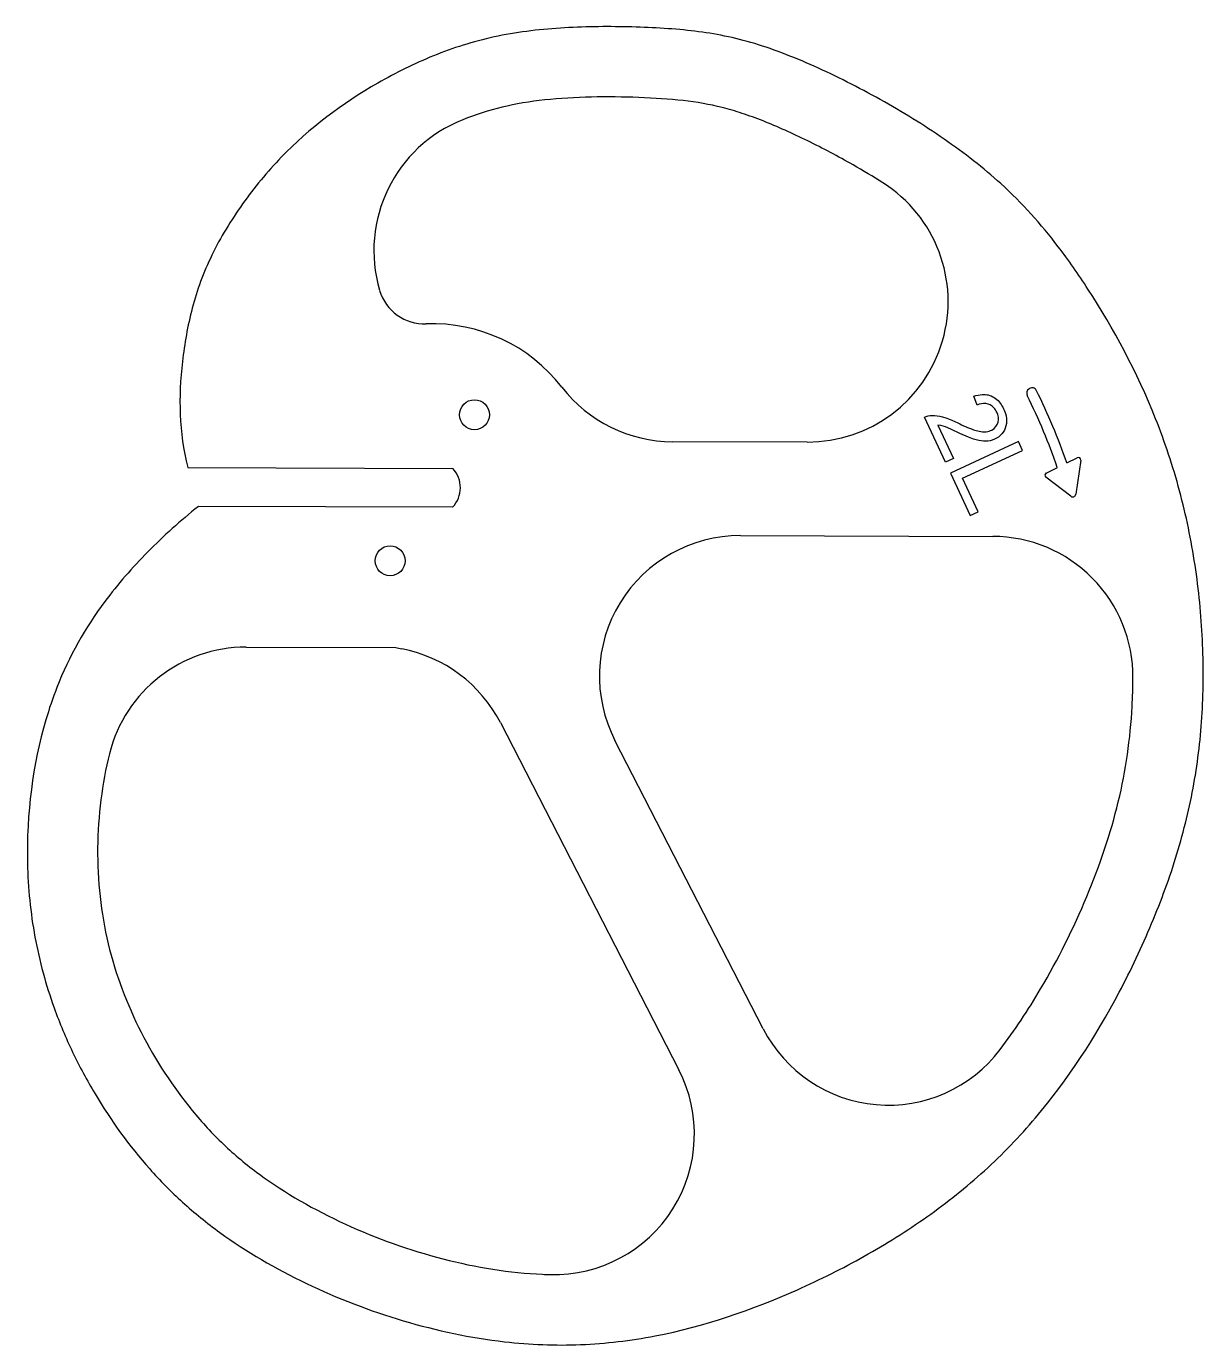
# Model space of a CAD drawing. Header units: millimetres. Extents: x -1059 to -807, y -954 to -673.
import ezdxf

# ---------------------------------------------------------------- set-up
doc = ezdxf.new("R2010")
doc.units = ezdxf.units.MM
doc.header["$MEASUREMENT"] = 0

msp = doc.modelspace()

# ---------------------------------------------------------------- linework, layer by layer
for p, q in [((-844.61, -750.25), (-844.46, -750.15)), ((-891.95, -761.57), (-920.68, -761.48)), ((-836.53, -766), (-834.3, -764.9)), ((-833.55, -765.43), (-834.62, -772.71)), ((-1024.14, -767), (-967.6, -767.18)), ((-840.9, -768.17), (-838.54, -767)), ((-835.65, -773.13), (-840.99, -769.06)), ((-967.63, -775.48), (-1021.89, -775.3)), ((-906.19, -781.53), (-852.3, -781.7)), ((-1011.66, -805.34), (-979.72, -805.44)), ((-957.41, -821.45), (-919.32, -895.53)), ((-901.32, -886.8), (-932.97, -825.25))]:
    msp.add_line(p, q)
msp.add_lwpolyline([(-856.35, -751.79, -0.072873), (-854.55, -751.41, -0.068322), (-853.32, -751.51, -0.163829), (-850.96, -752.99, -0.054664), (-850.19, -754.12, -0.047043), (-849.62, -755.47, -0.10809), (-849.41, -757.61, -0.237851), (-851.54, -760.76, -0.190201), (-855.27, -761.24, -0.028688), (-856.41, -760.93), (-857.51, -760.52), (-859.39, -759.71), (-861.28, -758.78), (-862.39, -758.3), (-863.39, -758), (-864.03, -757.94), (-860.74, -765.06), (-862.45, -765.85), (-866.89, -756.25, -0.115786), (-865.3, -755.87, -0.075685), (-863.08, -756.17), (-862.13, -756.48), (-861.03, -756.92), (-859.8, -757.48, 0.028932), (-856.43, -758.93, 0.030452), (-855.25, -759.26, 0.072912), (-853.71, -759.36, 0.106236), (-852.49, -758.99, 0.404996), (-851.46, -755.2, 0.078734), (-852.1, -754.23, 0.344499), (-855.69, -753.71)], format="xyb", close=True)
msp.add_lwpolyline([(-845.97, -763.38), (-846.85, -761.45), (-861.38, -768.17), (-857.18, -777.24), (-855.47, -776.45), (-858.77, -769.3)], close=True)
at = {"linetype": 'ByBlock'}
for centre in [(-962.95, -755.73), (-980.95, -786.9)]:
    msp.add_circle(centre, 3.2, dxfattribs=at)
for centre, radius, start, end in [((-954.42, -720.68), 30, 111.6012, 196.4524), ((-891.85, -731.57), 30, -90.1856, 57.6678), ((-973.6, -726.35), 10, 196.4524, 272.1081), ((-971.95, -771.31), 35, 37.7942, 92.1081), ((-920.58, -731.48), 30, 217.7942, 269.8144), ((-843.99, -751.15), 1.1, 124.495, 206.473), ((-843.91, -750.95), 0.971, 26.5376, 124.4956), ((-834.07, -765.36), 0.517, -8.3214, 116.3526), ((-971.95, -771.31), 6, -43.9478, 43.5766), ((-840.66, -768.64), 0.53, 116.3526, 232.6475), ((-835.26, -772.62), 0.648, 232.6475, 351.6786), ((-906.29, -811.53), 30, 89.8144, 207.2139), ((-852.4, -811.7), 30, -0.3274, 89.8144), ((-1011.76, -835.34), 30, 89.8144, 165.975), ((-971.95, -771.31), 35, 257.1613, 259.234), ((-984.09, -835.17), 30, 27.2139, 79.234), ((-874.64, -873.08), 30, 207.2139, 322.8752), ((-946, -909.25), 30, -91.5151, 27.2139)]:
    msp.add_arc(centre, radius, start, end)
for centre, major_axis, ratio, start_param, end_param in [((-952.61, -773.41), (-106.93, 71.28), 0.758936, 3.92166, 4.0652), ((-941.02, -771.7), (-94.34, 76.35), 0.752268, 4.018189, 4.168194)]:
    msp.add_ellipse(centre, major_axis=major_axis, ratio=ratio, start_param=start_param, end_param=end_param)
for points, knots in [([(-1021.89, -775.3), (-1025.72, -778.39), (-1031.13, -783.22), (-1037.55, -790.15), (-1044.86, -799.19), (-1050.61, -809.28), (-1056.89, -827.72), (-1059.28, -846.12), (-1057.2, -867.33), (-1053.5, -880.82), (-1048.86, -891.88), (-1042.44, -903.73), (-1034.75, -914.43), (-1025.41, -923.91), (-1014.77, -932.53), (-999.19, -941.61), (-978.28, -949.67), (-958.33, -953.91), (-940.22, -954.62), (-919.04, -952.05), (-898.71, -945.1), (-879.6, -935.53), (-866.19, -927.12), (-853.89, -917.36), (-839.32, -902.25), (-827.43, -884), (-818.16, -864.38), (-812.72, -849.46), (-809.08, -834.53), (-807.35, -819.46), (-807.3, -803.84), (-808.87, -787.85), (-812.14, -771.89), (-819.01, -751.28), (-828.45, -733.83), (-839.64, -717.73), (-849.22, -707.01), (-862.45, -696.73), (-876.25, -688.27), (-890.54, -681.04), (-904.17, -675.79), (-914.47, -673.89), (-923.25, -673.19), (-932.47, -672.83), (-944.68, -672.93), (-958.96, -674.72), (-969.73, -678.14), (-977.76, -681.78), (-989.42, -687.98), (-1001.69, -697.23), (-1012.71, -710.57), (-1019.41, -721.59), (-1022.89, -731.09), (-1024.51, -738.65), (-1026.17, -750.07), (-1026.07, -759.45), (-1024.14, -767)], [0, 0, 0, 0, 21.163799, 31.745699, 42.327599, 74.073298, 84.655197, 126.982796, 148.146595, 169.310395, 183.419594, 197.528794, 225.747193, 239.856393, 253.965592, 282.183991, 310.40239, 338.620789, 359.784589, 380.948388, 423.275987, 444.439786, 465.603586, 486.767385, 507.931184, 550.258783, 571.422582, 592.586382, 613.750181, 634.91398, 656.07778, 677.241579, 698.405378, 719.569178, 761.896776, 777.769626, 804.224375, 825.388174, 846.551974, 867.715773, 888.879572, 910.043372, 920.625271, 931.207171, 952.37097, 973.53477, 994.698569, 1005.280469, 1015.862368, 1058.189967, 1079.353766, 1100.517566, 1121.681365, 1132.263265, 1142.845164, 1185.172763, 1185.172763, 1185.172763, 1185.172763]), ([(-875.81, -706.23), (-877.88, -704.91), (-880, -703.64), (-882.15, -702.41), (-883.75, -701.5), (-885.36, -700.62), (-886.97, -699.76), (-888.59, -698.9), (-890.21, -698.07), (-891.83, -697.28), (-895.07, -695.69), (-898.29, -694.25), (-901.35, -693.04), (-902.89, -692.44), (-904.38, -691.89), (-905.83, -691.41), (-907.28, -690.93), (-908.69, -690.52), (-910.06, -690.17), (-912.81, -689.48), (-915.47, -689.02), (-918.41, -688.69), (-921.34, -688.36), (-924.56, -688.16), (-927.89, -688.03), (-934.53, -687.79), (-941.54, -687.85), (-947.93, -688.55), (-951.12, -688.9), (-954.16, -689.41), (-957.06, -690.11), (-959.96, -690.81), (-962.72, -691.7), (-965.47, -692.79)], [992.890623, 992.890623, 992.890623, 992.890623, 1005.84625, 1005.84625, 1005.84625, 1015.455374, 1015.455374, 1015.455374, 1025.053923, 1025.053923, 1025.053923, 1044.257934, 1044.257934, 1044.257934, 1053.853677, 1053.853677, 1053.853677, 1063.459855, 1063.459855, 1063.459855, 1082.648644, 1082.648644, 1082.648644, 1101.870661, 1101.870661, 1101.870661, 1140.265191, 1140.265191, 1140.265191, 1159.45932, 1159.45932, 1159.45932, 1178.674458, 1178.674458, 1178.674458, 1178.674458]), ([(-850.72, -891.19), (-847.65, -887.14), (-844.79, -882.81), (-842.12, -878.29), (-838.4, -871.97), (-835.07, -865.3), (-832.26, -858.57), (-829.44, -851.83), (-827.15, -845.07), (-825.53, -838.35), (-823.91, -831.63), (-822.95, -824.94), (-822.58, -817.98), (-822.47, -815.97), (-822.41, -813.93), (-822.4, -811.87)], [613.585506, 613.585506, 613.585506, 613.585506, 641.001115, 641.001115, 641.001115, 679.395047, 679.395047, 679.395047, 717.813398, 717.813398, 717.813398, 756.238071, 756.238071, 756.238071, 767.363588, 767.363588, 767.363588, 767.363588]), ([(-1040.86, -828.07), (-1042.45, -834.39), (-1043.31, -841.3), (-1043.38, -848.21), (-1043.45, -855.12), (-1042.72, -862.02), (-1041.14, -868.63), (-1039.56, -875.24), (-1037.14, -881.55), (-1034.08, -887.54), (-1031.02, -893.53), (-1027.34, -899.18), (-1023.18, -904.24), (-1021.11, -906.77), (-1018.91, -909.16), (-1016.54, -911.42), (-1014.16, -913.68), (-1011.61, -915.81), (-1008.87, -917.82), (-1003.39, -921.85), (-997.15, -925.42), (-990.51, -928.47), (-983.86, -931.52), (-976.81, -934.04), (-969.7, -935.88), (-962.6, -937.72), (-955.43, -938.87), (-948.4, -939.18), (-947.86, -939.21), (-947.33, -939.23), (-946.79, -939.24)], [103.316163, 103.316163, 103.316163, 103.316163, 141.719341, 141.719341, 141.719341, 180.125301, 180.125301, 180.125301, 218.533079, 218.533079, 218.533079, 256.947563, 256.947563, 256.947563, 276.139398, 276.139398, 276.139398, 295.340515, 295.340515, 295.340515, 333.746942, 333.746942, 333.746942, 372.163412, 372.163412, 372.163412, 410.558486, 410.558486, 410.558486, 413.494515, 413.494515, 413.494515, 413.494515])]:
    msp.add_open_spline(points, degree=3, knots=knots)

doc.saveas('drawing.dxf')
